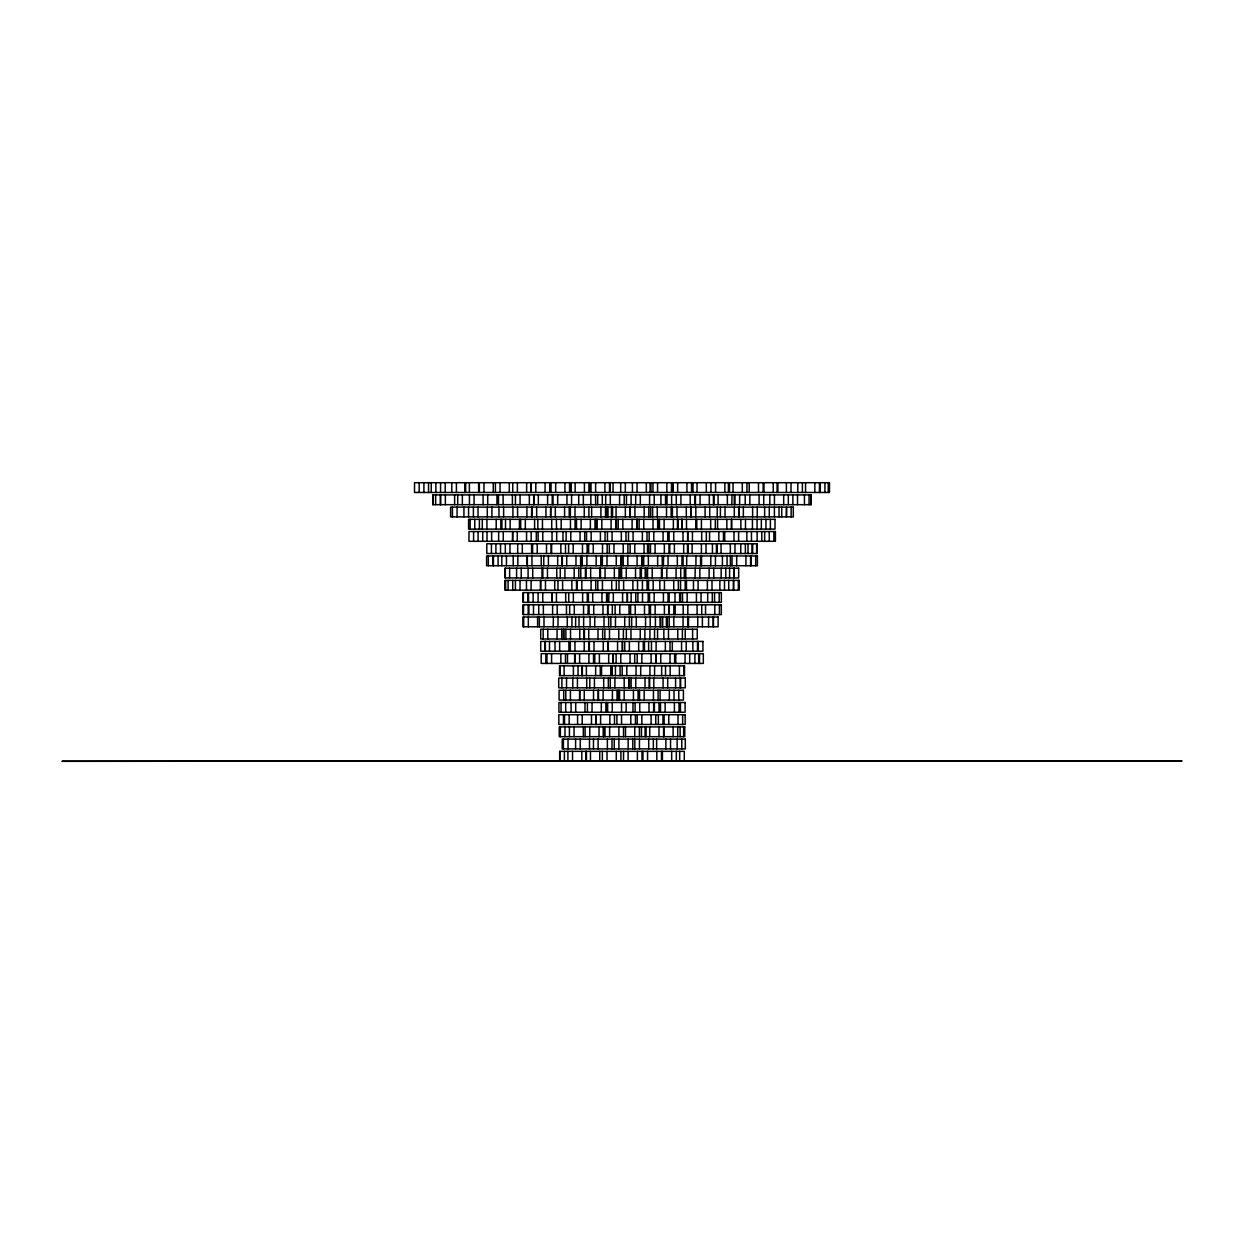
<?xml version="1.0" encoding="UTF-8"?>
<svg xmlns="http://www.w3.org/2000/svg" width="1244" height="1244" viewBox="0 0 1244 1244"><rect width="100%" height="100%" fill="white"/><g stroke="black" fill="none" stroke-linecap="round" stroke-linejoin="round"><path stroke-width="1.5" d="M684.324 761.11L559.676 761.11L559.676 751.345L684.324 751.345L684.247 761.11M828.271 482.703L828.271 492.468M824.928 482.703L824.928 492.468M820.294 482.703L820.294 492.468M819.454 482.703L819.454 492.468M814.82 482.703L814.82 492.468M811.026 494.91L811.026 504.675M809.066 494.91L809.066 504.675M805.552 482.703L805.552 492.468M804.433 494.91L804.433 504.675M802.396 482.703L802.396 492.468M797.777 482.703L797.777 492.468M797.513 494.91L797.513 504.675M792.879 494.91L792.879 504.675M791.153 507.117L791.153 516.882M791.013 482.703L791.013 492.468M788.323 494.91L788.323 504.675M786.379 482.703L786.379 492.468M783.689 494.91L783.689 504.675M781.73 507.117L781.73 516.882M779.039 507.117L779.039 516.882M777.873 482.703L777.873 492.468M777.111 482.703L777.111 492.468M774.437 494.91L774.437 504.675M774.406 507.117L774.406 516.882M773.877 531.546L773.877 541.311M773.239 482.703L773.239 492.468M770.378 519.323L770.378 529.104M769.803 494.91L769.803 504.675M769.274 507.117L769.274 516.882M769.243 531.546L769.29 541.311M765.977 519.323L765.977 529.104M764.64 507.117L764.64 516.882M764.656 531.546L764.656 541.311M763.971 482.703L763.971 492.468M763.723 494.91L763.723 504.675M763.132 482.703L763.132 492.468M761.779 531.546L761.779 541.311M761.344 519.323L761.344 529.104M759.089 494.91L759.089 504.675M758.498 482.703L758.498 492.468M757.254 507.117L757.254 516.882M757.083 519.323L757.083 529.104M757.145 531.546L757.145 541.311M756.647 543.752L756.647 553.518M755.683 555.959L755.683 565.725M752.62 507.117L752.62 516.882M752.667 543.752L752.667 553.518M752.449 519.323L752.449 529.104M752.014 543.752L752.014 553.518M751.469 531.546L751.469 541.311M751.049 555.959L751.049 565.725M750.567 555.959L750.567 565.725M749.837 494.91L749.837 504.675M749.23 482.703L749.23 492.468M748.033 543.752L748.033 553.518M746.944 482.703L746.944 492.468M746.835 531.546L746.835 541.311M745.933 555.959L745.933 565.725M745.498 519.323L745.498 529.104M745.374 543.752L745.374 553.518M745.203 494.91L745.203 504.675M743.352 507.117L743.352 516.882M742.31 482.703L742.31 492.468M740.864 519.323L740.864 529.104M740.74 543.752L740.74 553.518M739.636 494.91L739.636 504.675M738.936 507.117L738.936 516.882M738.718 507.117L738.718 516.882M738.609 531.546L738.609 541.311M738.345 580.388L738.345 590.154M736.681 555.959L736.681 565.725M735.002 494.91L735.002 504.675M734.971 543.752L734.971 553.518M734.24 494.91L734.24 504.675M734.302 507.117L734.302 516.882M734.209 568.181L734.209 577.947M733.976 531.546L733.976 541.311M734.038 568.181L734.038 577.947M733.711 580.388L733.711 590.154M733.369 580.388L733.369 590.154M733.043 482.703L733.043 492.468M731.985 494.91L731.814 504.675M732.047 555.959L732.047 565.725M731.596 519.323L731.596 529.104M731.472 519.323L731.472 529.104M730.337 543.752L730.337 553.518M730.368 555.959L730.368 565.725M729.482 482.703L729.482 492.468M729.59 568.181L729.59 577.947M728.735 580.388L728.735 590.154M728.409 482.703L728.409 492.468M727.351 494.91L727.351 504.675M727.056 555.959L727.056 565.725M726.838 519.323L726.838 529.104M725.796 568.181L725.796 577.947M724.848 482.703L724.848 492.468M725.034 507.117L725.034 516.882M724.708 531.546L724.708 541.311M724.49 580.388L724.49 590.154M723.448 531.546L723.448 541.311M722.422 555.959L722.422 565.725M721.069 543.752L721.069 553.518M721.162 568.181L721.162 577.947M720.4 507.117L720.4 516.882M719.856 580.388L719.856 590.154M719.421 604.802L719.421 614.583M719.203 592.595L719.203 602.36M718.814 531.546L718.814 541.311M718.083 494.91L718.083 504.675M717.57 519.323L717.57 529.104M717.213 507.117L717.213 516.882M717.073 543.752L717.073 553.518M716.435 543.752L716.435 553.518M715.58 482.703L715.58 492.468M715.316 519.323L715.316 529.104M715.44 555.959L715.44 565.725M714.787 604.802L714.787 614.583M714.569 592.595L714.569 602.36M713.963 494.91L713.963 504.675M713.745 568.181L713.745 577.947M713.45 494.91L713.45 504.675M713.465 617.024L713.465 626.789M713.216 617.024L713.216 626.789M712.439 543.752L712.439 553.518M712.314 592.595L712.314 602.36M712.003 580.388L712.003 590.154M710.946 482.703L710.946 492.468M710.806 555.959L710.806 565.725M710.682 519.323L710.682 529.104M709.718 507.117L709.718 516.882M709.547 531.546L709.547 541.311M709.329 494.91L709.329 504.675M709.111 568.181L709.111 577.947M708.582 617.024L708.582 626.789M707.681 592.595L707.681 602.36M707.369 580.388L707.369 590.154M706.312 482.703L706.312 492.468M706.328 531.546L706.328 541.311M706.032 543.752L706.032 553.518M705.535 604.802L705.535 614.583M705.099 507.117L705.099 516.882M702.378 617.024L702.378 626.789M701.694 531.546L701.694 541.311M701.538 555.959L701.538 565.725M701.725 604.802L701.725 614.583M701.414 519.323L701.414 529.104M701.398 543.752L701.398 553.518M701.056 592.595L701.056 602.36M700.574 555.959L700.574 565.725M700.061 494.91L700.061 504.675M699.843 568.181L699.843 577.947M699.532 653.644L699.532 663.425M698.677 653.644L698.677 663.425M698.102 580.388L698.102 590.154M698.304 641.438L698.304 651.203M697.744 617.024L697.744 626.789M697.511 641.438L697.511 651.203M697.091 604.802L697.091 614.583M697.044 482.703L697.044 492.468M696.78 519.323L696.78 529.104M696.422 592.595L696.422 602.36M695.831 507.117L695.831 516.882M695.769 519.323L695.769 529.104M695.94 555.959L695.94 565.725M695.427 494.91L695.427 504.675M695.209 568.181L695.054 577.947M694.821 494.91L694.821 504.675M694.898 653.644L694.898 663.425M693.468 580.388L693.468 590.154M692.815 482.703L692.815 492.468M692.877 641.438L692.877 651.203M692.41 482.703L692.41 492.468M692.442 531.546L692.442 541.311M692.613 629.231L692.613 638.996M692.13 543.752L692.13 553.518M691.54 482.703L691.54 492.468M691.197 507.117L691.197 516.882M690.933 507.117L690.933 516.882M690.187 494.91L690.187 504.675M689.689 653.644L689.689 663.425M688.29 543.752L688.29 553.518M688.476 617.024L688.476 626.789M687.808 531.546L687.808 541.311M687.823 604.802L687.823 614.583M687.621 531.546L687.621 541.311M687.497 543.752L687.497 553.518M687.699 617.024L687.699 626.789M687.154 592.595L687.154 602.36M686.906 482.703L686.906 492.468M686.501 519.323L686.501 529.104M686.688 555.959L686.688 565.725M686.47 580.388L686.47 590.154M686.299 507.117L686.299 516.882M686.206 641.438L686.206 651.203M685.786 568.181L685.786 577.947M685.18 580.388L685.18 590.154M685.242 629.231L685.242 638.996M685.055 653.644L685.055 663.425M684.324 568.181L684.324 577.947M684.044 665.867L684.044 675.632M683.656 543.752L683.656 553.518M683.656 726.916L683.656 736.681M683.189 604.802L683.189 614.583M683.08 617.024L683.08 626.789M682.987 531.546L682.987 541.311M683.065 555.959L683.065 565.725M682.661 714.709L682.661 724.474M682.521 592.595L682.521 602.36M682.381 629.231L682.381 638.996M682.101 519.323L682.101 529.104M681.867 519.323L681.867 529.104M681.961 555.959L681.961 565.725M681.572 641.438L681.572 651.203M681.774 739.123L681.774 748.904M680.919 494.91L680.919 504.675M680.717 568.181L680.717 577.947M680.546 580.388L680.546 590.154M680.561 592.595L680.561 602.36M680.639 678.073L680.639 687.839M680.452 702.502L680.452 712.268M680.219 678.073L680.219 687.839M680.126 726.916L680.126 736.681M679.628 592.595L679.628 602.36M679.691 751.345L679.691 761.11M679.411 665.867L679.411 675.632M679.037 702.502L679.037 712.268M678.789 690.28L678.789 700.061M678.353 580.388L678.353 590.154M678.011 519.323L678.011 529.104M678.027 714.709L678.027 724.474M677.638 482.703L677.638 492.468M677.747 629.231L677.747 638.996M677.731 726.916L677.731 736.681M677.467 519.323L677.467 529.104M677.327 555.959L677.327 565.725M677.14 739.123L677.14 748.904M677.031 507.117L677.031 516.882M676.285 494.91L676.285 504.675M676.083 568.181L676.083 577.947M676.316 751.345L676.316 761.11M675.787 653.644L675.787 663.425M675.585 678.073L675.585 687.839M675.181 604.802L675.181 614.583M674.994 592.595L674.994 602.36M674.637 653.644L674.637 663.425M674.388 543.752L674.388 553.518M674.404 702.502L674.404 712.268M673.999 690.28L673.999 700.061M673.828 604.802L673.828 614.583M673.813 617.024L673.813 626.789M673.719 531.546L673.719 541.311M673.719 580.388L673.719 590.154M673.377 519.323L673.377 529.104M673.004 482.703L673.004 492.468M673.097 726.916L673.097 736.681M672.74 482.703L672.74 492.468M672.398 507.117L672.398 516.882M672.304 641.438L672.304 651.203M671.682 751.345L671.682 761.11M671.465 482.703L671.465 492.468M671.636 494.91L671.636 504.675M671.154 507.117L671.154 516.882M670.547 739.123L670.547 748.904M670.143 665.867L670.143 675.632M670.003 641.438L670.003 651.203M670.003 653.644L670.003 663.425M669.754 543.752L669.754 553.518M669.365 690.28L669.365 700.061M669.085 531.546L669.085 541.311M669.148 592.595L669.148 602.36M669.194 604.802L669.194 614.583M669.179 617.024L669.179 626.789M668.992 543.752L668.992 553.518M669.023 604.802L669.023 614.583M668.759 714.709L668.759 724.474M668.479 629.231L668.479 638.996M668.059 555.959L668.059 565.725M668.059 592.595L668.059 602.36M667.701 531.546L667.701 541.311M667.701 678.073L667.701 687.839M667.297 617.024L667.297 626.789M666.831 482.703L666.831 492.468M667.002 494.91L667.002 504.675M666.815 568.181L666.815 577.947M666.52 507.117L666.52 516.882M666.411 617.024L666.411 626.789M665.913 739.123L665.913 748.904M665.54 494.91L665.54 504.675M665.524 665.867L665.524 675.632M665.369 641.438L665.369 651.203M665.136 702.502L665.136 712.268M664.452 580.388L664.452 590.154M664.358 543.752L664.358 553.518M664.389 604.802L664.389 614.583M664.109 519.323L664.109 529.104M664.125 714.709L664.125 724.474M663.845 629.231L663.845 638.996M663.829 726.916L663.829 736.681M663.55 555.959L663.425 565.725M663.425 592.595L663.425 602.36M663.627 726.916L663.627 736.681M663.068 531.546L663.068 541.311M663.083 678.073L663.083 687.839M662.99 714.709L662.99 724.474M662.663 617.024L662.663 626.789M662.414 751.345L662.414 761.11M662.259 555.959L662.259 565.725M662.181 568.181L662.181 577.947M661.652 665.867L661.652 675.632M661.466 568.181L661.466 577.947M661.466 751.345L661.466 761.11M660.906 494.91L660.906 504.675M660.766 617.024L660.766 626.789M660.735 653.644L660.735 663.425M660.502 702.502L660.502 712.268M660.051 617.024L660.051 626.789M660.097 690.28L660.097 700.061M659.818 580.388L659.818 590.154M659.476 519.323L659.476 529.104M659.025 702.502L659.025 712.268M658.993 726.916L658.993 736.681M658.356 714.709L658.356 724.474M658.076 690.28L658.076 700.061M657.781 519.323L657.781 529.104M657.578 482.703L657.578 492.468M657.656 519.323L657.656 529.104M657.625 555.959L657.625 565.725M657.547 629.231L657.547 638.996M657.252 507.117L657.252 516.882M656.645 739.123L656.645 748.904M656.832 751.345L656.832 761.11M656.101 641.438L656.101 651.203M656.101 653.644L656.101 663.425M655.743 653.644L655.743 663.425M655.743 714.709L655.743 724.474M655.417 617.024L655.417 626.789M655.09 543.752L655.09 553.518M655.121 604.802L655.121 614.583M654.577 665.867L654.577 675.632M654.546 629.231L654.546 638.996M654.391 702.502L654.391 712.268M654.22 494.91L654.22 504.675M654.157 592.595L654.157 602.36M653.8 531.546L653.8 541.311M653.815 678.073L653.815 687.839M653.629 702.502L653.629 712.268M653.442 690.28L653.442 700.061M653.349 739.123L653.349 748.904M653.022 519.323L653.022 529.104M653.178 580.388L653.178 590.154M652.944 482.703L652.944 492.468M652.618 507.117L652.618 516.882M652.198 568.181L652.198 577.947M651.467 641.438L651.467 651.203M650.97 482.703L650.97 492.468M651.11 653.644L651.11 663.425M651.11 714.709L651.11 724.474M650.612 507.117L650.612 516.882M650.457 543.752L650.457 553.518M650.488 604.802L650.488 614.583M650.192 617.024L650.192 626.789M650.099 482.703L650.099 492.468M650.161 604.802L650.161 614.583M649.912 629.231L649.912 638.996M649.943 665.867L649.943 675.632M649.663 678.073L649.663 687.839M649.726 726.916L649.726 736.681M649.586 494.91L649.586 504.675M649.524 592.595L649.524 602.36M649.166 531.546L649.166 541.311M649.135 604.802L649.135 614.583M649.181 678.073L649.181 687.839M648.995 702.502L648.995 712.268M648.824 507.117L648.824 516.882M648.668 543.752L648.668 553.518M648.637 641.438L648.637 651.203M648.715 739.123L648.715 748.904M648.357 555.959L648.357 565.725M648.544 580.388L648.544 590.154M648.171 592.595L648.171 602.36M647.533 543.752L647.533 553.518M647.564 568.181L647.564 577.947M647.564 751.345L647.564 761.11M647.051 580.388L647.051 590.154M647.004 531.546L647.004 541.311M646.336 482.703L646.336 492.468M646.087 726.916L646.087 736.681M645.994 568.181L645.994 577.947M645.558 617.024L645.558 626.789M645.216 568.181L645.216 577.947M645.03 678.073L645.03 687.839M645.092 726.916L645.092 736.681M644.874 629.231L644.874 638.996M644.501 604.802L644.501 614.583M644.454 641.438L644.454 651.203M644.19 507.117L644.19 516.882M644.034 543.752L644.034 553.518M644.003 641.438L644.003 651.203M644.174 690.28L644.174 700.061M643.754 519.323L643.754 529.104M643.723 555.959L643.723 565.725M643.288 641.438L643.288 651.203M642.93 751.345L642.93 761.11M642.806 555.959L642.806 565.725M642.417 580.388L642.417 590.154M642.51 592.595L642.51 602.36M642.37 531.546L642.37 541.311M642.013 751.345L642.013 761.11M641.717 555.959L641.717 565.725M641.842 653.644L641.842 663.425M641.842 714.709L641.842 724.474M641.36 568.181L641.36 577.947M641.453 726.916L641.453 736.681M640.691 665.867L640.676 675.632M640.318 494.91L640.318 504.675M640.162 568.181L640.162 577.947M640.24 629.231L640.24 638.996M639.54 690.28L639.54 700.061M639.727 702.502L639.727 712.268M639.4 726.916L639.4 736.681M639.447 739.123L639.447 748.904M639.121 519.323L639.121 529.104M638.654 641.438L638.654 651.203M638.079 690.28L638.079 700.061M637.877 592.595L637.877 602.36M637.519 580.388L637.519 590.154M637.239 519.323L637.239 529.104M637.208 653.644L637.208 663.425M637.208 714.709L637.208 724.474M637.379 751.345L637.379 761.11M637.068 482.703L637.068 492.468M637.083 555.959L637.083 565.725M636.741 519.323L636.741 529.104M636.29 617.024L636.29 626.789M636.057 665.867L636.057 675.632M635.684 494.91L635.684 504.675M635.777 592.595L635.777 602.36M635.762 678.073L635.762 687.839M635.529 568.181L635.529 577.947M635.435 714.709L635.435 724.474M635.249 604.802L635.249 614.583M634.922 507.117L634.922 516.882M635.093 702.502L635.093 712.268M634.767 543.752L634.767 553.518M634.673 653.644L634.673 663.425M634.767 726.916L634.767 736.681M634.813 739.123L634.813 748.904M633.445 690.28L633.445 700.061M633.103 531.546L633.103 541.311M632.885 580.388L632.885 590.154M632.978 702.502L632.978 712.268M632.792 739.123L632.792 748.904M632.434 482.703L632.434 492.468M632.107 519.323L632.107 529.104M631.657 617.024L631.657 626.789M631.097 494.91L631.097 504.675M631.143 592.595L631.143 602.36M631.128 678.073L631.128 687.839M630.972 629.231L630.972 638.996M630.801 714.709L630.801 724.474M630.615 604.802L630.615 614.583M630.288 507.117L630.288 516.882M629.977 507.117L629.977 516.882M630.133 543.752L630.133 553.518M630.039 653.644L630.039 663.425M629.464 678.073L629.464 687.839M629.355 617.024L629.355 626.789M629.386 641.438L629.386 651.203M629.029 604.802L629.029 614.583M628.811 678.073L628.811 687.839M628.469 531.546L628.469 541.311M628.158 739.123L628.158 748.904M627.878 543.752L627.878 553.518M628.111 751.345L628.111 761.11M627.816 555.959L627.816 565.725M627.474 592.595L627.474 602.36M627.225 592.595L627.225 602.36M626.789 665.867L626.789 675.632M626.463 494.91L626.463 504.675M626.338 629.231L626.338 638.996M626.261 568.181L626.261 577.947M626.152 702.502L626.152 712.268M625.965 531.546L625.965 541.311M625.328 482.703L625.328 492.468M625.343 507.117L625.343 516.882M625.499 726.916L625.499 736.681M624.752 641.438L624.752 651.203M624.721 617.024L624.721 626.789M624.208 494.91L624.208 504.675M624.177 678.073L624.177 687.839M624.177 690.28L624.177 700.061M623.617 580.388L623.617 590.154M623.524 726.916L623.524 736.681M623.602 751.345L623.477 761.11M623.244 543.752L623.244 553.518M623.399 629.231L623.399 638.996M623.182 555.959L623.182 565.725M622.84 519.323L622.84 529.104M622.591 592.595L622.591 602.36M622.638 641.438L622.638 651.203M622.202 641.438L622.202 651.203M622.155 665.867L622.155 675.632M621.611 555.959L621.611 565.725M621.627 568.181L621.627 577.947M621.534 702.502L621.534 712.268M621.534 714.709L621.534 724.474M621.331 531.546L621.331 541.311M620.88 555.959L620.88 565.725M620.912 751.345L620.912 761.11M620.694 482.703L620.694 492.468M620.772 653.644L620.772 663.425M620.461 568.181L620.461 577.947M620.072 665.867L620.072 675.632M619.574 494.91L619.574 504.675M619.761 604.802L619.761 614.583M619.543 690.28L619.543 700.061M618.968 568.181L618.968 577.947M618.983 580.388L618.983 590.154M618.89 726.916L618.89 736.681M618.89 739.123L618.89 748.904M618.766 629.231L618.766 638.996M618.361 690.28L618.532 700.061M618.206 519.323L618.206 529.104M617.568 641.438L617.568 651.203M617.04 690.28L617.04 700.061M616.9 714.709L616.9 724.474M616.402 519.323L616.402 529.104M616.246 555.959L616.246 565.725M616.34 580.388L616.34 590.154M616.278 751.345L616.278 761.11M616.075 507.117L616.075 516.882M616.138 653.644L616.138 663.425M615.718 519.323L615.718 529.104M615.469 617.024L615.469 626.789M615.438 665.867L615.438 675.632M615.127 604.802L615.127 614.583M614.909 678.073L614.909 687.839M614.489 714.709L614.489 724.474M614.334 568.181L614.334 577.947M614.256 739.123L614.256 748.904M613.976 543.752L613.976 553.518M613.323 592.595L613.323 602.36M613.308 653.644L613.308 663.425M613.043 482.703L613.043 492.468M612.919 653.644L612.919 663.425M612.561 507.117L612.561 516.882M612.328 604.802L612.328 614.583M612.406 690.28L612.406 700.061M612.079 531.546L612.079 541.311M612.281 665.867L612.281 675.632M612.266 702.502L612.266 712.268M612.001 739.123L612.001 748.904M611.706 580.388L611.706 590.154M611.442 507.117L611.442 516.882M611.084 519.323L611.084 529.104M610.835 617.024L610.835 626.789M610.804 665.867L610.804 675.632M610.26 482.703L610.26 492.468M610.306 494.91L610.306 504.675M610.275 678.073L610.275 687.839M609.855 714.709L609.855 724.474M609.529 482.703L609.529 492.468M609.498 629.231L609.498 638.996M609.622 726.916L609.622 736.681M609.342 543.752L609.342 553.518M608.938 592.595L608.689 602.36M608.643 617.024L608.643 626.789M608.674 653.644L608.674 663.425M608.3 641.438L608.3 651.203M608.332 678.073L608.332 687.839M607.927 507.117L607.927 516.882M607.896 641.438L607.896 651.203M607.445 531.546L607.445 541.311M607.632 702.502L607.632 712.268M607.321 507.117L607.321 516.882M607.165 543.752L607.165 553.518M607.367 739.123L607.367 748.904M606.979 555.959L606.979 565.725M606.932 592.595L607.119 602.36M607.01 751.345L607.01 761.11M606.668 702.502L606.668 712.268M606.466 507.117L606.466 516.882M606.59 592.595L606.59 602.36M605.952 702.502L605.952 712.268M605.688 494.91L605.688 504.675M605.533 507.117L605.533 516.882M605.066 568.181L605.066 577.947M604.895 482.703L604.895 492.468M605.051 531.546L605.051 541.311M604.864 629.231L604.864 638.996M604.988 726.916L604.988 736.681M604.009 617.024L604.009 626.789M603.698 678.073L603.698 687.839M603.651 726.916L603.651 736.681M603.262 641.438L603.262 651.203M603.309 726.916L603.309 736.681M603.138 690.28L603.138 700.061M602.982 604.802L602.982 614.583M602.531 543.752L602.531 553.518M602.64 629.231L602.64 638.996M602.298 494.91L602.298 504.675M602.345 555.959L602.345 565.725M602.438 580.388L602.438 590.154M602.376 751.345L602.376 761.11M601.816 519.323L601.816 529.104M601.956 592.595L601.956 602.36M601.552 665.867L601.552 675.632M601.318 702.502L601.318 712.268M600.899 507.117L600.899 516.882M600.79 555.959L600.79 565.725M600.417 531.546L600.417 541.311M600.448 568.181L600.448 577.947M600.588 714.709L600.588 724.474M600.292 665.867L600.292 675.632M599.903 568.181L599.903 577.947M599.732 751.345L599.732 761.11M599.406 653.644L599.406 663.425M599.017 726.916L599.017 736.681M598.504 690.28L598.504 700.061M598.162 690.28L598.162 700.061M598.1 739.123L598.1 748.904M597.804 580.388L597.804 590.154M598.006 629.231L598.006 638.996M597.664 494.91L597.664 504.675M597.182 519.323L597.182 529.104M596.156 555.959L596.156 565.725M596.109 714.709L596.109 724.474M595.845 519.323L595.845 529.104M595.736 580.388L595.736 590.154M595.954 714.709L595.954 724.474M595.627 482.703L595.627 492.468M595.487 494.91L595.689 504.675M595.658 665.867L595.658 675.632M595.005 519.323L595.005 529.104M594.741 617.024L594.741 626.789M594.772 653.644L594.772 663.425M594.43 678.073L594.43 687.839M593.994 641.438L593.994 651.203M593.715 604.802L593.715 614.583M593.528 653.644L593.528 663.425M593.528 690.28L593.528 700.061M593.466 739.123L593.466 748.904M593.264 543.752L593.264 553.518M592.688 592.595L592.688 602.36M592.051 702.502L592.051 712.268M591.631 507.117L591.631 516.882M591.475 714.709L591.475 724.474M591.149 531.546L591.149 541.311M591.102 580.388L591.102 590.154M590.993 482.703L590.993 492.468M590.853 494.91L590.853 504.675M590.636 568.181L590.636 577.947M590.371 519.323L590.371 529.104M590.465 751.345L590.465 761.11M590.107 617.024L590.107 626.789M589.796 678.073L589.796 687.839M589.625 482.703L589.625 492.468M589.749 726.916L589.749 736.681M589.361 641.438L589.361 651.203M589.5 739.123L589.5 748.904M589.05 482.703L589.05 492.468M589.081 604.802L589.081 614.583M588.894 507.117L588.894 516.882M588.739 629.231L588.739 638.996M588.847 641.438L588.847 651.203M588.894 653.644L588.894 663.425M588.63 543.752L588.614 553.518M588.412 592.595L588.412 602.36M588.054 592.595L588.023 602.36M588.194 604.802L588.039 614.583M587.261 592.595L587.261 602.36M587.417 702.502L587.417 712.268M587.121 543.752L587.121 553.518M586.888 555.959L586.888 565.725M586.702 678.073L586.702 687.839M586.515 531.546L586.515 541.311M586.437 751.345L586.437 761.11M586.39 665.867L586.39 675.632M586.002 568.181L586.002 577.947M585.846 751.345L585.846 761.11M585.411 568.181L585.411 577.947M585.115 726.916L585.115 736.681M584.975 702.502L584.975 712.268M584.696 531.546L584.696 541.311M584.416 482.703L584.416 492.468M584.416 629.231L584.416 638.996M584.26 507.117L584.26 516.882M584.105 629.231L584.105 638.996M584.213 641.438L584.213 651.203M584.26 690.28L584.26 700.061M583.56 604.802L583.56 614.583M583.654 617.024L583.654 626.789M583.343 494.91L583.343 504.675M583.327 726.916L583.327 736.681M582.627 592.595L582.627 602.36M582.487 543.752L582.487 553.518M582.254 555.959L582.254 565.725M582.347 665.867L582.347 675.632M582.208 714.709L582.208 724.474M581.834 580.388L581.834 590.154M581.757 665.867L581.757 675.632M581.803 751.345L581.803 761.11M581.119 519.323L581.119 529.104M581.135 555.959L581.135 565.725M580.777 568.181L580.777 577.947M580.621 555.959L580.621 565.725M580.233 739.123L580.233 748.904M580.062 531.546L580.062 541.311M579.782 629.231L579.782 638.996M579.626 653.644L579.626 663.425M579.02 617.024L579.02 626.789M578.709 494.91L578.709 504.675M578.802 568.181L578.802 577.947M578.04 665.867L578.04 675.632M577.434 678.073L577.434 687.839M577.574 714.709L577.574 724.474M577.2 580.388L577.2 590.154M576.485 519.323L576.485 529.104M576.501 580.388L576.501 590.154M576.127 519.323L576.127 529.104M575.988 555.959L575.988 565.725M575.63 617.024L575.63 626.789M575.708 702.502L575.708 712.268M575.599 739.123L575.599 748.904M575.148 482.703L575.148 492.468M575.086 519.323L575.086 529.104M574.992 507.117L574.992 516.882M574.946 641.438L574.946 651.203M574.992 653.644L574.992 663.425M574.635 653.644L574.635 663.425M574.293 604.802L574.293 614.583M574.168 568.181L574.168 577.947M574.059 726.916L574.059 736.681M573.22 543.752L573.22 553.518M573.36 592.595L573.36 602.36M573.406 665.867L573.406 675.632M572.8 678.073L572.8 687.839M572.535 751.345L572.535 761.11M571.913 617.024L571.913 626.789M571.867 580.388L571.867 590.154M571.571 494.91L571.571 504.675M571.105 482.703L571.105 492.468M571.074 702.502L571.074 712.268M570.794 531.546L570.794 541.311M570.514 482.703L570.514 492.468M570.358 507.117L570.358 516.882M570.452 519.323L570.452 529.104M570.514 629.231L570.514 638.996M570.421 690.28L570.421 700.061M570.312 641.438L570.312 651.203M569.565 482.703L569.565 492.468M569.659 604.802L569.659 614.583M569.425 726.916L569.425 736.681M569.223 507.117L569.223 516.882M569.177 714.709L569.177 724.474M568.912 641.438L568.912 651.203M568.586 543.752L568.586 553.518M568.726 592.595L568.726 602.36M568.026 739.123L568.026 748.904M567.902 751.345L567.902 761.11M567.497 653.644L567.497 663.425M567.28 617.024L567.28 626.789M566.937 494.91L566.937 504.675M566.72 555.959L566.72 565.725M566.471 604.802L566.471 614.583M566.533 678.073L566.533 687.839M566.16 531.546L566.16 541.311M565.693 592.595L565.693 602.36M565.88 629.231L565.88 638.996M565.787 690.28L565.787 700.061M565.693 702.502L565.693 712.268M565.491 543.752L565.491 553.518M565.491 653.644L565.491 663.425M564.932 482.703L564.932 492.468M564.9 568.181L564.9 577.947M564.978 726.916L564.978 736.681M564.589 507.117L564.589 516.882M564.543 714.709L564.543 724.474M564.387 751.345L564.387 761.11M564.138 665.867L564.138 675.632M563.952 629.231L563.952 638.996M563.734 690.28L563.734 700.061M563.392 629.231L563.392 638.996M563.47 714.709L563.47 724.474M563.392 739.123L563.392 748.904M562.988 531.546L562.988 541.311M562.599 580.388L562.599 590.154M562.304 555.959L562.304 565.725M562.101 555.959L562.101 565.725M561.899 678.073L561.899 687.839M561.697 629.231L561.697 638.996M561.184 519.323L561.184 529.104M561.06 702.502L561.06 712.268M560.857 543.752L560.857 553.518M560.857 653.644L560.857 663.425M560.266 568.181L560.266 577.947M560.344 726.916L560.344 736.681M559.956 665.867L559.956 675.632M559.753 751.345L559.753 761.11M559.644 641.438L559.644 651.203M557.965 580.388L557.965 590.154M558.012 617.024L558.012 626.789M557.67 494.91L557.67 504.675M557.67 555.959L557.67 565.725M557.203 604.802L557.203 614.583M557.063 629.231L557.063 638.996M556.674 531.546L556.674 541.311M556.737 568.181L556.737 577.947M556.348 519.323L556.55 529.104M556.426 592.595L556.426 602.36M555.664 482.703L555.664 492.468M555.322 507.117L555.322 516.882M555.011 641.438L555.011 651.203M554.731 580.388L554.731 590.154M553.378 617.024L553.238 626.789M553.036 494.91L553.036 504.675M552.631 604.802L552.585 614.583M552.243 494.91L552.243 504.675M552.041 531.546L552.041 541.311M552.025 592.595L552.025 602.36M551.714 519.323L551.714 529.104M551.792 592.595L551.792 602.36M551.605 543.752L551.605 553.518M551.59 653.644L551.59 663.425M551.03 482.703L551.03 492.468M551.139 543.752L551.139 553.518M549.708 482.703L549.708 492.468M549.49 641.438L549.49 651.203M548.402 555.959L548.402 565.725M547.795 629.231L547.795 638.996M547.609 494.91L547.609 504.675M547.469 568.181L547.469 577.947M546.956 653.644L546.956 663.425M546.505 543.752L546.505 553.518M545.945 507.117L545.945 516.882M545.836 653.644L545.836 663.425M545.463 580.388L545.463 590.154M545.354 641.438L545.354 651.203M545.074 482.703L545.074 492.468M544.856 641.438L544.856 651.203M543.986 617.024L543.986 626.789M543.768 555.959L543.768 565.725M543.364 604.802L543.364 614.583M543.162 629.231L543.162 638.996M542.773 531.546L542.773 541.311M542.835 568.181L542.835 577.947M542.757 592.595L542.757 602.36M542.462 519.323L542.462 529.104M541.995 568.181L541.995 577.947M541.233 555.959L541.233 565.725M540.829 580.388L540.829 590.154M540.362 580.388L540.362 590.154M539.352 617.024L539.352 626.789M538.73 604.802L538.73 614.583M538.341 494.91L538.341 504.675M538.139 531.546L538.139 541.311M538.123 592.595L538.123 602.36M537.828 519.323L537.828 529.104M537.595 617.024L537.595 626.789M537.237 543.752L537.237 553.518M536.677 507.117L536.677 516.882M536.319 531.546L536.319 541.311M535.806 482.703L535.806 492.468M534.593 519.323L534.593 529.104M533.971 494.91L533.971 504.675M533.707 494.91L533.707 504.675M533.505 604.802L533.505 614.583M533.132 592.595L533.132 602.36M532.603 543.752L532.603 553.518M532.727 568.181L532.727 577.947M532.043 507.117L532.043 516.882M531.966 555.959L531.966 565.725M531.67 507.117L531.546 516.882M531.577 543.752L531.577 553.518M531.188 531.546L531.188 541.311M531.095 580.388L531.095 590.154M529.338 494.91L529.338 504.675M528.871 604.802L528.871 614.583M528.498 592.595L528.498 602.36M528.094 568.181L528.094 577.947M528.171 604.802L528.171 614.583M528.327 617.024L528.327 626.789M528.031 592.595L528.031 602.36M527.332 555.959L527.332 565.725M527.114 555.959L527.114 565.725M526.912 507.117L526.912 516.882M526.647 482.703L526.647 492.468M526.554 531.546L526.554 541.311M526.461 580.388L526.461 590.154M525.326 519.323L525.326 529.104M523.693 617.024L523.693 626.789M523.537 604.802L523.537 614.583M523.397 592.595L523.397 602.36M522.309 543.752L522.309 553.518M521.22 568.181L521.22 577.947M520.692 519.323L520.692 529.104M520.07 494.91L520.07 504.675M520.039 580.388L520.039 590.154M519.417 519.323L519.417 529.104M517.846 555.959L517.846 565.725M517.535 507.117L517.644 516.882M517.675 543.752L517.675 553.518M517.38 482.703L517.38 492.468M517.286 531.546L517.286 541.311M516.587 568.181L516.587 577.947M515.436 494.91L515.436 504.675M515.405 580.388L515.405 590.154M513.212 555.959L513.212 565.725M512.901 507.117L512.901 516.882M512.746 482.703L512.746 492.468M512.73 580.388L512.73 590.154M512.388 494.91L512.388 504.675M510.149 519.323L510.149 529.104M509.962 543.752L509.962 553.518M509.62 568.181L509.62 577.947M509.294 482.703L509.294 492.468M508.096 580.388L508.096 590.154M506.448 555.959L506.448 565.725M505.655 580.388L505.655 590.154M505.515 519.323L505.515 529.104M505.328 543.752L505.328 553.518M505.328 568.181L505.328 577.947M503.633 507.117L503.633 516.882M503.26 531.546L503.26 541.311M503.12 494.91L503.12 504.675M501.892 519.323L501.892 529.104M501.814 555.959L501.814 565.725M500.834 519.323L500.834 529.104M500.539 543.752L500.539 553.518M500.041 482.703L500.041 492.468M498.922 507.117L498.999 516.882M498.626 531.546L498.626 541.311M498.486 494.91L498.486 504.675M498.082 555.959L498.082 565.725M496.978 494.91L496.978 504.675M496.201 519.323L496.201 529.104M495.905 543.752L495.905 553.518M495.407 482.703L495.407 492.468M493.448 555.959L493.448 565.725M493.246 482.703L493.246 492.468M492.966 555.959L492.966 565.725M491.924 507.117L491.878 516.882M491.644 531.546L491.644 541.311M491.427 543.752L491.427 553.518M488.332 555.959L488.332 565.725M487.71 494.91L487.71 504.675M487.29 507.117L487.29 516.882M486.933 519.323L486.933 529.104M487.01 531.546L487.01 541.311M483.978 482.703L483.978 492.468M483.092 494.91L483.092 504.675M482.719 531.546L482.719 541.311M482.299 519.323L482.299 529.104M479.391 519.323L479.391 529.104M479.344 482.703L479.344 492.468M478.645 482.703L478.645 492.468M478.085 531.546L478.085 541.311M478.023 507.117L478.023 516.882M474.788 519.323L474.757 529.104M474.073 494.91L474.073 504.675M473.591 531.546L473.591 541.311M473.389 507.117L473.389 516.882M470.154 519.323L470.154 529.104M469.392 482.703L469.392 492.468M469.439 494.91L469.439 504.675M468.568 507.117L468.568 516.882M465.676 482.703L465.676 492.468M464.758 482.703L464.758 492.468M463.934 507.117L463.934 516.882M462.348 494.91L462.348 504.675M457.714 494.91L457.714 504.675M457.077 507.117L457.077 516.882M456.408 482.703L456.408 492.468M454.62 494.91L454.62 504.675M452.443 507.117L452.443 516.882M451.774 482.703L451.774 492.468M445.197 482.703L445.197 492.468M445.352 494.91L445.352 504.675M440.563 482.703L440.563 492.468M440.718 494.91L440.718 504.675M440.283 494.91L440.283 504.675M435.882 482.703L435.882 492.468M435.649 494.91L435.649 504.675M432.974 494.91L432.974 504.675M431.248 482.703L431.248 492.468M428.542 482.703L428.542 492.468M423.909 482.703L423.909 492.468M419.166 482.703L419.166 492.468M829.468 482.703L414.532 482.703L414.532 492.468L829.468 492.468L829.468 482.703M811.259 494.91L432.741 494.91L432.741 504.675L811.259 504.675L811.259 494.91M793.299 507.117L450.608 507.117L450.608 516.882L793.299 516.882L793.299 507.117M775.012 519.323L468.584 519.323L468.584 529.104L775.012 529.104L775.012 519.323M775.416 531.546L468.972 531.546L468.972 541.311L775.416 541.311L775.416 531.546M757.207 543.752L486.793 543.752L486.793 553.518L757.207 553.518L757.207 543.752M757.394 555.959L486.606 555.959L486.606 565.725L757.394 565.725L757.394 555.959M738.672 568.181L504.986 568.181L504.986 577.947L738.672 577.947L738.672 568.181M739.2 580.388L504.8 580.388L504.8 590.154L739.2 590.154L739.2 580.388M721.349 592.595L523.118 592.595L523.118 602.36L721.349 602.36L721.349 592.595M721.333 604.802L523.009 604.802L523.009 614.583L721.333 614.583L721.333 604.802M718.099 617.024L522.915 617.024L522.915 626.789L718.099 626.789L718.099 617.024M697.246 629.231L540.705 629.231L540.705 638.996L697.246 638.996L697.246 629.231M702.938 641.438L540.72 641.438L540.72 651.203L702.938 651.203L702.938 641.438M703.311 653.644L541.202 653.644L541.202 663.425L703.311 663.425L703.311 653.644M684.495 665.867L559.505 665.867L559.505 675.632L684.495 675.632L684.495 665.867M685.273 678.073L558.727 678.073L558.727 687.839L685.273 687.839L685.273 678.073M683.423 690.28L559.1 690.28L559.1 700.061L683.423 700.061L683.423 690.28M685.086 702.502L558.914 702.502L558.914 712.268L685.086 712.268L685.086 702.502M685.164 714.709L558.836 714.709L558.836 724.474L685.164 724.474L685.164 714.709M684.76 726.916L559.24 726.916L559.24 736.681L684.76 736.681L684.76 726.916M685.304 739.123L562.226 739.123L562.226 748.904L685.304 748.904L685.304 739.123M1181.8 760.908L62.2 761.297L1181.8 760.908M786.519 516.882L786.519 507.117L786.363 516.882M607.694 614.583L607.694 604.802L607.616 614.583M579.688 700.061L579.688 690.28L579.626 700.061M550.688 516.882L550.688 507.117L550.579 516.882M531.281 492.468L531.281 482.703L531.172 492.468M512.652 541.311L512.652 531.546L512.512 541.311"/></g></svg>
